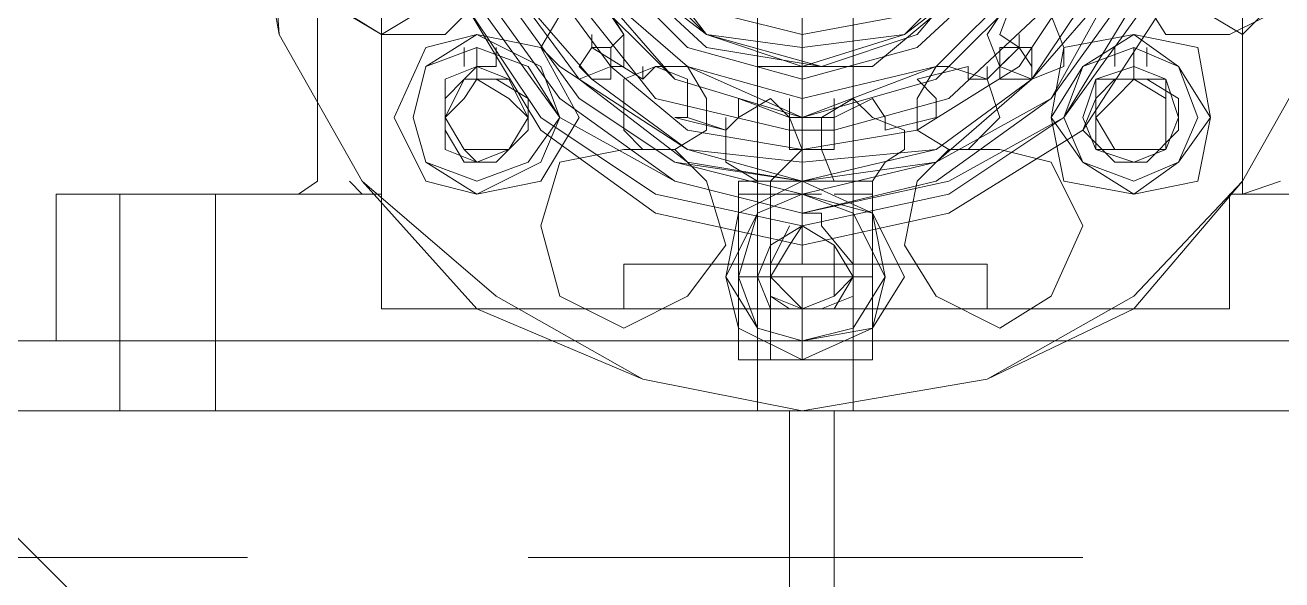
# Model space of a CAD drawing. Header units: millimetres. Extents: x 3220 to 226993, y 817 to 176024.
# Drawn here: x 158132 to 158417, y 146857.2 to 146983.1 of the extents above; entities that cross this region are included whole.
import ezdxf

# ---------------------------------------------------------------- set-up
doc = ezdxf.new("R2010")
doc.units = ezdxf.units.MM
doc.linetypes.add('AXES', pattern=[50.8, 31.75, -6.35, 6.35, -6.35])
doc.layers.add('Axe', color=1, linetype='AXES', lineweight=9)

# ---------------------------------------------------------------- blocks, each defined once
blk = doc.blocks.new('section 1-2')
at = {"layer": 'Axe', "ltscale": 15}
blk.add_line((9000, -5000), (9000, 33323.92), dxfattribs=at)
blk = doc.blocks.new('ligne broyage L 2')
at = {"color": 7, "linetype": 'Continuous', "lineweight": 5, "true_color": 0x000007}
for points in [[(149, 10630.71), (185.16, 10668.32), (215.54, 10713.16), (234.35, 10760.9), (237.24, 10815.87), (234.35, 10867.95), (215.54, 10920.02), (185.16, 10964.87), (149, 11001.03), (104.15, 11031.41), (52.08, 11045.88), (0, 11053.11), (-50.63, 11045.88), (-102.71, 11031.41), (-147.55, 11001.03), (-185.16, 10964.87), (-214.09, 10920.02), (-228.56, 10867.95), (-235.79, 10815.87), (-228.56, 10760.9), (-214.09, 10713.16), (-185.16, 10668.32), (-147.55, 10630.71)], [(118.62, 10853.48), (99.81, 10886.75), (75.22, 10917.13), (41.95, 10934.49), (0, 10938.83), (-36.16, 10934.49), (-69.44, 10917.13), (-99.81, 10886.75), (-118.62, 10853.48), (-121.51, 10815.87), (-118.62, 10775.37), (-99.81, 10742.1), (-69.44, 10716.06), (-36.16, 10697.25), (0, 10690.02), (41.95, 10697.25), (75.22, 10716.06), (99.81, 10742.1), (118.62, 10775.37)], [(118.62, 10853.48), (99.81, 10891.09), (75.22, 10917.13), (41.95, 10934.49), (0, 10941.72), (-36.16, 10934.49), (-73.78, 10917.13), (-99.81, 10891.09), (-118.62, 10853.48), (-125.85, 10815.87), (-118.62, 10775.37), (-99.81, 10742.1), (-73.78, 10713.16), (-36.16, 10697.25), (0, 10690.02), (41.95, 10697.25), (75.22, 10713.16), (99.81, 10742.1), (118.62, 10775.37)], [(-66.54, 10786.94), (-50.63, 10765.24), (-26.04, 10746.44), (0, 10742.1), (30.38, 10746.44), (52.08, 10765.24), (70.88, 10786.94)], [(-66.54, 10786.94), (-50.63, 10765.24), (-26.04, 10749.33), (0, 10742.1), (30.38, 10749.33), (52.08, 10765.24), (66.54, 10786.94)], [(11.57, 10690.02), (-10.13, 10690.02), (-10.13, 10891.09)], [(11.57, 10690.02), (11.57, 10891.09), (11.57, 10891.09)], [(-2.89, 10865.05), (-26.04, 10853.48), (-40.5, 10834.68), (-47.74, 10812.98), (-40.5, 10789.83), (-21.7, 10775.37), (0, 10768.13), (23.15, 10775.37), (41.95, 10789.83), (49.18, 10812.98), (44.84, 10834.68), (30.38, 10853.48), (7.23, 10865.05)], [(-2.89, 10865.05), (-26.04, 10853.48), (-40.5, 10834.68), (-47.74, 10812.98), (-40.5, 10789.83), (-21.7, 10772.47), (4.34, 10768.13), (26.04, 10775.37), (41.95, 10794.17), (49.18, 10815.87)], [(-2.89, 10860.72), (-26.04, 10853.48), (-40.5, 10834.68), (-43.4, 10812.98), (-36.16, 10789.83), (-21.7, 10775.37), (0, 10772.47), (23.15, 10775.37), (37.61, 10789.83), (44.84, 10812.98), (41.95, 10834.68), (26.04, 10853.48), (7.23, 10860.72)], [(-43.4, 10815.87), (-40.5, 10794.17), (-21.7, 10775.37), (0, 10768.13), (23.15, 10775.37), (41.95, 10789.83), (49.18, 10812.98), (44.84, 10834.68), (26.04, 10853.48), (7.23, 10860.72), (-2.89, 10860.72)], [(-10.13, 10768.13), (15.91, 10768.13), (33.27, 10782.6), (49.18, 10801.41), (49.18, 10827.44), (33.27, 10849.14), (15.91, 10860.72), (-10.13, 10860.72), (-33.27, 10849.14), (-43.4, 10827.44), (-43.4, 10801.41)], [(-2.89, 10860.72), (-26.04, 10853.48), (-40.5, 10834.68), (-43.4, 10812.98), (-36.16, 10789.83), (-21.7, 10775.37), (4.34, 10768.13), (26.04, 10775.37), (41.95, 10794.17), (49.18, 10815.87)], [(-109.94, 10742.1), (-109.94, 10815.87)], [(-76.67, 10808.64), (-88.24, 10815.87), (-102.71, 10808.64), (-109.94, 10798.51), (-107.05, 10782.6), (-95.47, 10775.37), (-81.01, 10775.37), (-69.44, 10786.94)], [(-95.47, 10739.2), (-95.47, 10815.87)], [(-85.35, 10815.87), (-76.67, 10782.6), (-59.31, 10753.67), (-33.27, 10734.86), (0, 10727.63), (33.27, 10734.86), (63.65, 10753.67), (82.46, 10782.6), (89.69, 10815.87)], [(-85.35, 10815.87), (-76.67, 10782.6), (-59.31, 10756.56), (-33.27, 10739.2), (0, 10731.97), (33.27, 10739.2), (59.31, 10756.56), (78.12, 10782.6), (85.35, 10815.87)], [(-81.01, 10815.87), (-73.78, 10782.6), (-54.97, 10756.56), (-28.93, 10742.1), (0, 10734.86), (33.27, 10742.1), (59.31, 10756.56), (75.22, 10782.6), (82.46, 10815.87)], [(-69.44, 10815.87), (-66.54, 10786.94), (-47.74, 10765.24), (-26.04, 10749.33), (0, 10746.44), (30.38, 10749.33), (52.08, 10765.24), (66.54, 10786.94), (70.88, 10815.87)], [(-66.54, 10815.87), (-59.31, 10789.83), (-43.4, 10768.13), (-26.04, 10753.67), (0, 10749.33), (26.04, 10753.67), (49.18, 10768.13), (63.65, 10789.83), (66.54, 10815.87)], [(-59.31, 10815.87), (-50.63, 10786.94), (-28.93, 10765.24), (0, 10756.56), (30.38, 10765.24), (52.08, 10786.94), (59.31, 10815.87)], [(-59.31, 10815.87), (-50.63, 10786.94), (-28.93, 10765.24), (0, 10756.56), (30.38, 10765.24), (52.08, 10786.94), (59.31, 10815.87)], [(99.81, 10815.87), (99.81, 10739.2)], [(-62.2, 10808.64), (-50.63, 10782.6), (-33.27, 10760.9), (-2.89, 10753.67)], [(7.23, 10753.67), (33.27, 10760.9), (56.42, 10782.6), (63.65, 10808.64)], [(-47.74, 10786.94), (-40.5, 10775.37)], [(44.84, 10775.37), (49.18, 10786.94), (52.08, 10782.6), (56.42, 10782.6)], [(-47.74, 10782.6), (-54.97, 10779.71), (-59.31, 10772.47)], [(-40.5, 10775.37), (-43.4, 10779.71), (-47.74, 10782.6)], [(49.18, 10782.6), (44.84, 10779.71), (41.95, 10775.37)], [(59.31, 10772.47), (56.42, 10779.71), (49.18, 10782.6)], [(-102.71, 10779.71), (-95.47, 10775.37)], [(-95.47, 10775.37), (-88.24, 10779.71)], [(92.58, 10779.71), (99.81, 10775.37)], [(99.81, 10775.37), (104.15, 10779.71)], [(-47.74, 10772.47), (-47.74, 10775.37)], [(-40.5, 10775.37), (-43.4, 10772.47), (-47.74, 10772.47)], [(-40.5, 10772.47), (-40.5, 10775.37), (-40.5, 10775.37)], [(52.08, 10765.24), (44.84, 10768.13), (41.95, 10775.37)], [(49.18, 10772.47), (44.84, 10775.37), (44.84, 10775.37)], [(49.18, 10772.47), (49.18, 10775.37)], [(-76.67, 10768.13), (-76.67, 10772.47), (-76.67, 10772.47)], [(-73.78, 10768.13), (-73.78, 10772.47)], [(-69.44, 10768.13), (-69.44, 10772.47), (-69.44, 10772.47)], [(-69.44, 10768.13), (-69.44, 10772.47)], [(-59.31, 10772.47), (-54.97, 10768.13), (-50.63, 10765.24)], [(-47.74, 10765.24), (-43.4, 10765.24), (-43.4, 10772.47), (-47.74, 10772.47), (-50.63, 10768.13)], [(-40.5, 10772.47), (-40.5, 10768.13), (-43.4, 10768.13), (-50.63, 10765.24)], [(-47.74, 10772.47), (-36.16, 10765.24)], [(-47.74, 10772.47), (-36.16, 10765.24)], [(41.95, 10765.24), (49.18, 10772.47)], [(41.95, 10765.24), (49.18, 10772.47)], [(49.18, 10765.24), (52.08, 10765.24), (52.08, 10768.13), (49.18, 10772.47), (44.84, 10768.13)], [(52.08, 10765.24), (59.31, 10768.13), (59.31, 10772.47)], [(70.88, 10768.13), (70.88, 10772.47)], [(75.22, 10768.13), (75.22, 10772.47)], [(78.12, 10768.13), (78.12, 10772.47), (78.12, 10772.47)], [(-69.44, 10768.13), (-73.78, 10768.13), (-73.78, 10765.24), (-73.78, 10768.13)], [(-73.78, 10768.13), (-69.44, 10768.13), (-69.44, 10768.13)], [(-40.5, 10753.67), (-40.5, 10765.24), (-33.27, 10768.13)], [(-36.16, 10765.24), (-36.16, 10768.13)], [(-36.16, 10765.24), (-33.27, 10768.13), (-33.27, 10768.13)], [(-33.27, 10768.13), (-26.04, 10765.24)], [(-21.7, 10760.9), (-26.04, 10768.13), (-33.27, 10768.13)], [(30.38, 10756.56), (30.38, 10760.9), (26.04, 10765.24), (37.61, 10768.13)], [(33.27, 10768.13), (30.38, 10768.13), (26.04, 10760.9)], [(33.27, 10768.13), (41.95, 10765.24), (44.84, 10756.56)], [(37.61, 10768.13), (37.61, 10765.24), (41.95, 10765.24)], [(41.95, 10765.24), (41.95, 10768.13)], [(75.22, 10768.13), (75.22, 10765.24), (75.22, 10765.24)], [(75.22, 10768.13), (75.22, 10765.24), (75.22, 10765.24)], [(-76.67, 10765.24), (-81.01, 10760.9), (-81.01, 10753.67), (-76.67, 10746.44), (-69.44, 10746.44), (-62.2, 10753.67), (-62.2, 10760.9), (-69.44, 10765.24)], [(-26.04, 10765.24), (-26.04, 10756.56), (-26.04, 10756.56)], [(70.88, 10765.24), (66.54, 10760.9), (63.65, 10753.67), (70.88, 10746.44), (78.12, 10746.44), (85.35, 10753.67), (85.35, 10760.9), (78.12, 10765.24)], [(-21.7, 10756.56), (-21.7, 10760.9), (-21.7, 10760.9)], [(-17.36, 10753.67), (-14.47, 10756.56), (-14.47, 10760.9)], [(-14.47, 10760.9), (-2.89, 10756.56)], [(-2.89, 10756.56), (-7.23, 10760.9), (-14.47, 10756.56)], [(-10.13, 10742.1), (-10.13, 10760.9), (-10.13, 10760.9)], [(-2.89, 10756.56), (-2.89, 10760.9)], [(15.91, 10756.56), (11.57, 10760.9), (4.34, 10756.56)], [(7.23, 10756.56), (7.23, 10760.9)], [(7.23, 10756.56), (7.23, 10760.9)], [(7.23, 10756.56), (15.91, 10760.9)], [(11.57, 10760.9), (11.57, 10742.1), (11.57, 10742.1)], [(18.81, 10753.67), (18.81, 10756.56), (15.91, 10760.9)], [(33.27, 10749.33), (26.04, 10753.67), (26.04, 10760.9)], [(30.38, 10756.56), (30.38, 10760.9)], [(-28.93, 10756.56), (-17.36, 10753.67), (-26.04, 10756.56)], [(-28.93, 10756.56), (-26.04, 10756.56)], [(-21.7, 10756.56), (-21.7, 10753.67), (-28.93, 10749.33)], [(-17.36, 10753.67), (-17.36, 10756.56)], [(-17.36, 10746.44), (-17.36, 10753.67), (-14.47, 10756.56)], [(-2.89, 10753.67), (-2.89, 10756.56)], [(-2.89, 10756.56), (7.23, 10756.56), (7.23, 10756.56)], [(-2.89, 10753.67), (-2.89, 10756.56)], [(-2.89, 10756.56), (-2.89, 10753.67)], [(7.23, 10756.56), (-2.89, 10756.56)], [(-2.89, 10753.67), (-2.89, 10756.56)], [(-2.89, 10753.67), (-2.89, 10756.56)], [(-2.89, 10756.56), (-2.89, 10753.67), (-2.89, 10753.67)], [(-2.89, 10753.67), (-2.89, 10756.56), (-2.89, 10756.56)], [(-2.89, 10756.56), (-2.89, 10753.67), (-2.89, 10753.67)], [(-2.89, 10756.56), (0, 10749.33), (0, 10749.33)], [(7.23, 10742.1), (4.34, 10749.33), (4.34, 10756.56)], [(7.23, 10756.56), (7.23, 10753.67), (7.23, 10753.67)], [(7.23, 10753.67), (7.23, 10756.56), (7.23, 10756.56)], [(7.23, 10756.56), (7.23, 10753.67), (7.23, 10753.67)], [(7.23, 10753.67), (7.23, 10756.56)], [(7.23, 10753.67), (7.23, 10756.56)], [(7.23, 10756.56), (7.23, 10753.67), (7.23, 10753.67)], [(15.91, 10756.56), (23.15, 10753.67), (23.15, 10749.33)], [(18.81, 10753.67), (30.38, 10756.56)], [(18.81, 10753.67), (18.81, 10756.56)], [(18.81, 10753.67), (30.38, 10756.56)], [(41.95, 10753.67), (44.84, 10756.56), (44.84, 10756.56)], [(-40.5, 10753.67), (-36.16, 10749.33), (-28.93, 10749.33)], [(-2.89, 10753.67), (7.23, 10753.67)], [(-2.89, 10749.33), (-2.89, 10753.67)], [(7.23, 10749.33), (7.23, 10753.67)], [(33.27, 10749.33), (37.61, 10749.33), (41.95, 10753.67)], [(-40.5, 10749.33), (-54.97, 10746.44), (-59.31, 10731.97), (-54.97, 10716.06), (-40.5, 10708.82), (-26.04, 10716.06), (-17.36, 10727.63), (-21.7, 10742.1)], [(-28.93, 10749.33), (-40.5, 10749.33)], [(-21.7, 10742.1), (-28.93, 10749.33)], [(0, 10749.33), (-7.23, 10742.1), (-7.23, 10742.1)], [(-2.89, 10749.33), (7.23, 10749.33), (7.23, 10749.33)], [(18.81, 10746.44), (23.15, 10749.33), (23.15, 10749.33)], [(26.04, 10742.1), (23.15, 10727.63), (30.38, 10716.06), (44.84, 10708.82), (56.42, 10716.06), (63.65, 10731.97), (56.42, 10746.44), (44.84, 10749.33), (33.27, 10749.33)], [(33.27, 10749.33), (26.04, 10742.1)], [(-17.36, 10746.44), (-10.13, 10742.1), (-7.23, 10742.1)], [(7.23, 10742.1), (15.91, 10742.1), (18.81, 10746.44)], [(-114.28, 10739.2), (-109.94, 10742.1), (-109.94, 10742.1)], [(-99.81, 10739.2), (-102.71, 10742.1)], [(-14.47, 10742.1), (-14.47, 10739.2)], [(-14.47, 10742.1), (15.91, 10742.1), (15.91, 10739.2)], [(-7.23, 10742.1), (-7.23, 10739.2), (-14.47, 10739.2)], [(0, 10739.2), (0, 10742.1)], [(108.49, 10742.1), (99.81, 10739.2)], [(-169.25, 10739.2), (-154.78, 10739.2), (-154.78, 10734.86)], [(-169.25, 10739.2), (-169.25, 10734.86), (-169.25, 10734.86)], [(-154.78, 10739.2), (-154.78, 10705.93)], [(-95.47, 10739.2), (-154.78, 10739.2)], [(-133.09, 10705.93), (-133.09, 10739.2)], [(-95.47, 10713.16), (-95.47, 10739.2)], [(-14.47, 10723.29), (-14.47, 10739.2)], [(-10.13, 10720.4), (-10.13, 10739.2)], [(-7.23, 10739.2), (-7.23, 10720.4), (-7.23, 10720.4)], [(0, 10739.2), (-7.23, 10739.2)], [(0, 10723.29), (0, 10739.2)], [(4.34, 10739.2), (0, 10739.2)], [(15.91, 10739.2), (7.23, 10739.2)], [(11.57, 10720.4), (11.57, 10739.2)], [(11.57, 10720.4), (11.57, 10739.2)], [(15.91, 10723.29), (15.91, 10739.2)], [(96.92, 10739.2), (96.92, 10713.16)], [(156.23, 10739.2), (96.92, 10739.2)], [(-169.25, 10705.93), (-169.25, 10734.86)], [(-154.78, 10734.86), (-154.78, 10705.93)], [(0, 10731.97), (0, 10734.86)], [(0, 10731.97), (0, 10734.86)], [(4.34, 10734.86), (0, 10734.86), (0, 10731.97), (0, 10734.86)], [(4.34, 10734.86), (0, 10734.86), (0, 10731.97), (0, 10734.86)], [(4.34, 10731.97), (4.34, 10734.86)], [(4.34, 10731.97), (4.34, 10734.86), (4.34, 10734.86)], [(-2.89, 10731.97), (-7.23, 10723.29), (-7.23, 10716.06), (-2.89, 10713.16), (4.34, 10713.16), (11.57, 10716.06), (11.57, 10723.29), (4.34, 10731.97)], [(-40.5, 10723.29), (-40.5, 10713.16), (-69.44, 10713.16)], [(41.95, 10723.29), (-40.5, 10723.29)], [(-14.47, 10723.29), (0, 10723.29)], [(-14.47, 10720.4), (-14.47, 10723.29)], [(-7.23, 10720.4), (-7.23, 10723.29)], [(0, 10723.29), (15.91, 10723.29)], [(15.91, 10720.4), (15.91, 10723.29)], [(15.91, 10720.4), (15.91, 10723.29)], [(41.95, 10713.16), (41.95, 10723.29)], [(15.91, 10720.4), (-14.47, 10720.4)], [(15.91, 10720.4), (-14.47, 10720.4)], [(-14.47, 10720.4), (15.91, 10720.4), (15.91, 10701.59)], [(0, 10720.4), (0, 10701.59), (-14.47, 10701.59)], [(-14.47, 10701.59), (-14.47, 10720.4), (-14.47, 10720.4)], [(-10.13, 10701.59), (-10.13, 10720.4)], [(11.57, 10720.4), (-7.23, 10720.4)], [(-7.23, 10720.4), (-7.23, 10701.59), (-7.23, 10701.59)], [(0, 10720.4), (11.57, 10720.4)], [(11.57, 10701.59), (11.57, 10720.4)], [(11.57, 10701.59), (11.57, 10720.4)], [(-95.47, 10713.16), (-95.47, 10716.06)], [(96.92, 10713.16), (96.92, 10716.06)], [(-95.47, 10713.16), (-69.44, 10713.16), (-69.44, 10713.16)], [(41.95, 10713.16), (-40.5, 10713.16)], [(41.95, 10713.16), (70.88, 10713.16)], [(75.22, 10713.16), (70.88, 10713.16)], [(96.92, 10713.16), (75.22, 10713.16)], [(-169.25, 10705.93), (-169.25, 10708.82), (-169.25, 10708.82)], [(-154.78, 10705.93), (-154.78, 10708.82), (-154.78, 10708.82)], [(-218.43, 10705.93), (222.77, 10705.93)], [(-218.43, 10690.02), (222.77, 10690.02), (222.77, 10705.93)], [(-154.78, 10690.02), (-154.78, 10705.93)], [(-154.78, 10690.02), (-154.78, 10705.93)], [(-133.09, 10690.02), (-133.09, 10705.93)], [(-133.09, 10690.02), (-133.09, 10705.93)], [(15.91, 10701.59), (15.91, 10705.93)], [(-14.47, 10701.59), (15.91, 10701.59), (0, 10701.59)], [(-7.23, 10701.59), (11.57, 10701.59)], [(11.57, 10690.02), (-10.13, 10690.02)], [(-2.89, 10639.39), (-2.89, 10690.02), (7.23, 10690.02)], [(7.23, 10690.02), (7.23, 10639.39)], [(-247.37, 10656.75), (-125.85, 10656.75)], [(-62.2, 10656.75), (63.65, 10656.75)]]:
    blk.add_lwpolyline(points, dxfattribs=at)
for points in [[(82.46, 10815.87), (75.22, 10846.25), (56.42, 10872.29), (30.38, 10891.09), (0, 10893.99), (-28.93, 10891.09), (-54.97, 10872.29), (-73.78, 10846.25), (-76.67, 10815.87), (-73.78, 10786.94), (-54.97, 10760.9), (-28.93, 10742.1), (0, 10734.86), (30.38, 10742.1), (56.42, 10760.9), (75.22, 10786.94)], [(75.22, 10815.87), (70.88, 10846.25), (56.42, 10867.95), (30.38, 10886.75), (0, 10891.09), (-28.93, 10886.75), (-50.63, 10867.95), (-69.44, 10846.25), (-73.78, 10815.87), (-69.44, 10786.94), (-50.63, 10760.9), (-28.93, 10746.44), (0, 10742.1), (30.38, 10746.44), (56.42, 10760.9), (70.88, 10786.94)], [(78.12, 10815.87), (70.88, 10846.25), (56.42, 10867.95), (30.38, 10886.75), (0, 10891.09), (-28.93, 10886.75), (-50.63, 10867.95), (-69.44, 10846.25), (-73.78, 10815.87), (-69.44, 10786.94), (-50.63, 10760.9), (-28.93, 10746.44), (0, 10739.2), (30.38, 10746.44), (56.42, 10760.9), (70.88, 10786.94)], [(75.22, 10815.87), (70.88, 10841.91), (52.08, 10867.95), (30.38, 10882.41), (0, 10891.09), (-26.04, 10882.41), (-50.63, 10867.95), (-66.54, 10841.91), (-73.78, 10815.87), (-66.54, 10786.94), (-50.63, 10765.24), (-26.04, 10746.44), (0, 10742.1), (30.38, 10746.44), (52.08, 10765.24), (70.88, 10786.94)], [(56.42, 10815.87), (49.18, 10841.91), (30.38, 10865.05), (0, 10872.29), (-26.04, 10865.05), (-47.74, 10841.91), (-54.97, 10815.87), (-47.74, 10786.94), (-26.04, 10768.13), (0, 10760.9), (30.38, 10768.13), (49.18, 10786.94)], [(59.31, 10815.87), (52.08, 10841.91), (30.38, 10865.05), (0, 10872.29), (-28.93, 10865.05), (-47.74, 10841.91), (-54.97, 10815.87), (-47.74, 10786.94), (-28.93, 10765.24), (0, 10756.56), (30.38, 10765.24), (52.08, 10786.94)], [(56.42, 10815.87), (49.18, 10841.91), (30.38, 10865.05), (0, 10872.29), (-26.04, 10865.05), (-47.74, 10841.91), (-54.97, 10815.87), (-47.74, 10786.94), (-26.04, 10768.13), (0, 10760.9), (30.38, 10768.13), (49.18, 10786.94)], [(56.42, 10815.87), (49.18, 10841.91), (30.38, 10865.05), (0, 10872.29), (-26.04, 10865.05), (-47.74, 10841.91), (-54.97, 10815.87), (-47.74, 10786.94), (-26.04, 10768.13), (0, 10760.9), (30.38, 10768.13), (49.18, 10786.94)], [(56.42, 10815.87), (49.18, 10841.91), (30.38, 10865.05), (0, 10872.29), (-26.04, 10865.05), (-47.74, 10841.91), (-54.97, 10815.87), (-47.74, 10786.94), (-26.04, 10768.13), (0, 10760.9), (30.38, 10768.13), (49.18, 10786.94)], [(59.31, 10815.87), (49.18, 10841.91), (30.38, 10865.05), (0, 10872.29), (-26.04, 10865.05), (-47.74, 10841.91), (-54.97, 10815.87), (-47.74, 10786.94), (-26.04, 10768.13), (0, 10756.56), (30.38, 10768.13), (49.18, 10786.94)], [(52.08, 10815.87), (44.84, 10841.91), (26.04, 10860.72), (0, 10867.95), (-26.04, 10860.72), (-43.4, 10841.91), (-50.63, 10815.87), (-43.4, 10789.83), (-26.04, 10772.47), (0, 10765.24), (26.04, 10772.47), (44.84, 10789.83), (52.08, 10815.87), (44.84, 10841.91), (26.04, 10860.72), (0, 10867.95), (-26.04, 10860.72), (-43.4, 10841.91), (-50.63, 10815.87), (-43.4, 10789.83), (-26.04, 10772.47), (0, 10765.24), (26.04, 10772.47), (44.84, 10789.83)], [(44.84, 10815.87), (41.95, 10839.02), (23.15, 10853.48), (0, 10860.72), (-21.7, 10853.48), (-36.16, 10839.02), (-43.4, 10815.87), (-36.16, 10794.17), (-21.7, 10775.37), (0, 10772.47), (23.15, 10775.37), (41.95, 10794.17)], [(41.95, 10815.87), (37.61, 10834.68), (23.15, 10849.14), (0, 10857.82), (-17.36, 10849.14), (-33.27, 10834.68), (-40.5, 10815.87), (-33.27, 10794.17), (-17.36, 10779.71), (0, 10775.37), (23.15, 10779.71), (37.61, 10794.17)], [(75.22, 10786.94), (82.46, 10775.37), (96.92, 10775.37), (111.39, 10782.6), (111.39, 10798.51), (104.15, 10808.64), (92.58, 10815.87), (78.12, 10808.64), (75.22, 10798.51)], [(-50.63, 10756.56), (-59.31, 10772.47), (-73.78, 10775.37), (-85.35, 10772.47), (-92.58, 10756.56), (-85.35, 10742.1), (-73.78, 10739.2), (-59.31, 10742.1)], [(-54.97, 10756.56), (-59.31, 10768.13), (-73.78, 10775.37), (-85.35, 10768.13), (-88.24, 10756.56), (-85.35, 10746.44), (-73.78, 10739.2), (-59.31, 10746.44)], [(-54.97, 10756.56), (-59.31, 10768.13), (-73.78, 10775.37), (-85.35, 10768.13), (-88.24, 10756.56), (-85.35, 10746.44), (-73.78, 10739.2), (-59.31, 10746.44)], [(92.58, 10756.56), (85.35, 10768.13), (75.22, 10775.37), (63.65, 10768.13), (56.42, 10756.56), (63.65, 10746.44), (75.22, 10739.2), (85.35, 10746.44)], [(92.58, 10756.56), (85.35, 10768.13), (75.22, 10775.37), (63.65, 10768.13), (56.42, 10756.56), (63.65, 10746.44), (75.22, 10739.2), (85.35, 10746.44), (92.58, 10756.56), (89.69, 10772.47), (75.22, 10775.37), (59.31, 10772.47), (56.42, 10756.56), (59.31, 10742.1), (75.22, 10739.2), (89.69, 10742.1)], [(-54.97, 10756.56), (-62.2, 10768.13), (-73.78, 10772.47), (-85.35, 10768.13), (-88.24, 10756.56), (-85.35, 10746.44), (-73.78, 10742.1), (-62.2, 10746.44)], [(-43.4, 10768.13), (-43.4, 10772.47), (-47.74, 10772.47), (-50.63, 10768.13), (-47.74, 10765.24), (-43.4, 10765.24)], [(52.08, 10768.13), (52.08, 10772.47), (44.84, 10772.47), (44.84, 10765.24), (52.08, 10765.24)], [(89.69, 10756.56), (85.35, 10768.13), (75.22, 10772.47), (63.65, 10768.13), (59.31, 10756.56), (63.65, 10746.44), (75.22, 10742.1), (85.35, 10746.44)], [(-62.2, 10756.56), (-66.54, 10765.24), (-73.78, 10768.13), (-76.67, 10765.24), (-81.01, 10756.56), (-76.67, 10749.33), (-73.78, 10746.44), (-66.54, 10749.33), (-62.2, 10756.56), (-66.54, 10765.24), (-73.78, 10768.13), (-81.01, 10765.24), (-81.01, 10749.33), (-73.78, 10746.44), (-66.54, 10749.33)], [(-73.78, 10765.24), (-73.78, 10768.13)], [(85.35, 10756.56), (82.46, 10765.24), (75.22, 10768.13), (66.54, 10765.24), (63.65, 10756.56), (66.54, 10749.33), (75.22, 10746.44), (82.46, 10749.33)], [(85.35, 10756.56), (82.46, 10765.24), (75.22, 10768.13), (66.54, 10765.24), (63.65, 10756.56), (66.54, 10749.33), (75.22, 10746.44), (82.46, 10749.33)], [(75.22, 10768.13), (75.22, 10765.24)], [(-62.2, 10756.56), (-66.54, 10765.24), (-76.67, 10765.24), (-81.01, 10756.56), (-76.67, 10749.33), (-66.54, 10749.33), (-62.2, 10756.56), (-66.54, 10760.9), (-73.78, 10765.24), (-76.67, 10760.9), (-81.01, 10756.56), (-76.67, 10749.33), (-66.54, 10749.33), (-62.2, 10756.56), (-66.54, 10765.24), (-76.67, 10765.24), (-81.01, 10756.56), (-76.67, 10749.33), (-66.54, 10749.33)], [(82.46, 10756.56), (82.46, 10765.24), (66.54, 10765.24), (66.54, 10749.33), (82.46, 10749.33), (82.46, 10760.9), (75.22, 10765.24), (70.88, 10760.9), (66.54, 10756.56), (70.88, 10749.33), (82.46, 10749.33), (82.46, 10765.24), (66.54, 10765.24), (66.54, 10749.33), (82.46, 10749.33)], [(23.15, 10720.4), (15.91, 10734.86), (0, 10742.1), (-14.47, 10734.86), (-17.36, 10720.4), (-14.47, 10708.82), (0, 10701.59), (15.91, 10708.82)], [(18.81, 10720.4), (15.91, 10734.86), (0, 10739.2), (-10.13, 10734.86), (-17.36, 10720.4), (-10.13, 10708.82), (0, 10705.93), (15.91, 10708.82)], [(18.81, 10720.4), (11.57, 10734.86), (0, 10739.2), (-10.13, 10734.86), (-14.47, 10720.4), (-10.13, 10708.82), (0, 10705.93), (11.57, 10708.82)], [(18.81, 10720.4), (11.57, 10734.86), (0, 10739.2), (-10.13, 10734.86), (-14.47, 10720.4), (-10.13, 10708.82), (0, 10705.93), (11.57, 10708.82)], [(11.57, 10720.4), (7.23, 10727.63), (0, 10731.97), (-7.23, 10727.63), (-10.13, 10720.4), (-7.23, 10713.16), (7.23, 10713.16)], [(11.57, 10720.4), (7.23, 10727.63), (0, 10731.97), (-7.23, 10727.63), (-7.23, 10716.06), (0, 10713.16), (7.23, 10716.06)], [(7.23, 10720.4), (7.23, 10727.63), (0, 10731.97), (-2.89, 10727.63), (-7.23, 10720.4), (-2.89, 10716.06), (0, 10713.16), (7.23, 10716.06), (7.23, 10727.63), (0, 10731.97), (-2.89, 10727.63), (-7.23, 10720.4), (-2.89, 10716.06), (0, 10713.16), (7.23, 10716.06)], [(11.57, 10720.4), (7.23, 10727.63), (0, 10731.97), (-7.23, 10727.63), (-7.23, 10716.06), (0, 10713.16), (7.23, 10716.06)]]:
    blk.add_lwpolyline(points, close=True, dxfattribs=at)

msp = doc.modelspace()

# ---------------------------------------------------------------- block references
for name, p in [('section 1-2', (149308.23, 135943.7)), ('ligne broyage L 2', (158308.23, 136205.53))]:
    msp.add_blockref(name, p)

doc.saveas('drawing.dxf')
